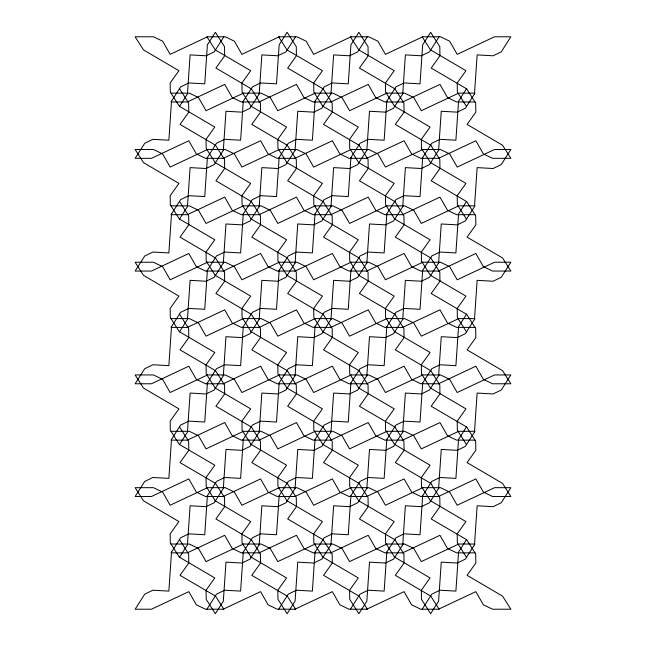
<?xml version="1.0" encoding="UTF-8"?>
<svg xmlns="http://www.w3.org/2000/svg" width="646" height="646" viewBox="0 0 646 646"><rect width="100%" height="100%" fill="white"/><g stroke="black" fill="none" stroke-linecap="round" stroke-linejoin="round"><path stroke-width="0.97" d="M171.513 101.196L168.864 140.214L152.892 139.326L144.736 143.259L135.143 158.327L151.455 158.327L188.81 140.763L196.336 153.918L205.509 158.327L223.847 158.327M171.513 213.923L168.864 252.941L152.892 252.045L144.736 255.977L135.143 271.054L151.455 271.054L188.81 253.482L196.336 266.637L205.509 271.054L223.847 271.054M171.513 326.642L168.864 365.66L152.892 364.764L144.736 368.704L135.143 383.772L151.455 383.772L188.81 366.201L196.336 379.363L205.509 383.772L223.847 383.772M171.513 439.369L168.864 478.379L152.892 477.491L144.736 481.423L135.143 496.491L151.455 496.491L188.81 478.928L196.336 492.082L205.509 496.491L223.847 496.491M171.513 552.088L168.864 591.106L152.892 590.21L144.736 594.15L135.143 609.218L151.455 609.218L188.81 591.647L196.336 604.809L205.509 609.218L223.847 609.218L215.506 596.113L180.04 575.311L188.777 563.054L188.648 553.929L179.499 539.547M207.39 157.559L204.742 196.578L188.769 195.681L180.622 199.622L171.029 214.69L187.332 214.69L224.695 197.119L232.213 210.281L241.386 214.69L259.724 214.69M207.39 270.286L204.742 309.297L188.769 308.408L180.622 312.341L171.029 327.409L187.332 327.409L224.695 309.846L232.213 323L241.386 327.409L259.724 327.409M207.39 383.005L204.742 422.024L188.769 421.127L180.622 425.068L171.029 440.136L187.332 440.136L224.695 422.565L232.213 435.719L241.386 440.136L259.724 440.136M223.33 150.276L225.979 111.257L241.951 112.146L250.099 108.213L259.692 93.145M207.39 495.724L204.742 534.743L188.769 533.854L180.622 537.787L171.029 552.855L187.332 552.855L224.695 535.292L232.213 548.446L241.386 552.855L259.724 552.855M223.33 262.995L225.979 223.976L241.951 224.873L250.099 220.932L259.692 205.864M223.33 375.714L225.979 336.703L241.951 337.592L250.099 333.659L259.692 318.591M243.276 101.196L240.619 140.214L224.655 139.326L216.499 143.259L206.906 158.327M223.33 488.441L225.979 449.422L241.951 450.319L250.099 446.378L259.692 431.31M243.276 213.923L240.619 252.941L224.655 252.045L216.499 255.977L206.906 271.054M243.276 326.642L240.619 365.66L224.655 364.764L216.499 368.704L206.906 383.772M259.207 93.912L261.856 54.894L277.828 55.79L285.984 51.85L295.577 36.782M243.276 439.369L240.619 478.379L224.655 477.491L216.499 481.423L206.906 496.491M259.207 206.631L261.856 167.621L277.828 168.509L285.984 164.577L295.577 149.509M243.276 552.088L240.619 591.106L224.655 590.21L216.499 594.15L206.906 609.218M259.207 319.358L261.856 280.34L277.828 281.236L285.984 277.296L295.577 262.228M259.207 432.077L261.856 393.059L277.828 393.955L285.984 390.022L295.577 374.946M279.153 157.559L276.504 196.578L260.532 195.681L252.376 199.622L242.783 214.69M259.207 544.804L261.856 505.786L277.828 506.674L285.984 502.741L295.577 487.673M279.153 270.286L276.504 309.297L260.532 308.408L252.376 312.341L242.783 327.409M279.153 383.005L276.504 422.024L260.532 421.127L252.376 425.068L242.783 440.136M295.085 150.276L297.741 111.257L313.706 112.146L321.861 108.213L331.455 93.145M279.153 495.724L276.504 534.743L260.532 533.854L252.376 537.787L242.783 552.855M295.085 262.995L297.741 223.976L313.706 224.873L321.861 220.932L331.455 205.864M295.085 375.714L297.741 336.703L313.706 337.592L321.861 333.659L331.455 318.591M315.03 101.196L312.381 140.214L296.409 139.326L288.261 143.259L278.668 158.327M295.085 488.441L297.741 449.422L313.706 450.319L321.861 446.378L331.455 431.31M315.03 213.923L312.381 252.941L296.409 252.045L288.261 255.977L278.668 271.054M315.03 326.642L312.381 365.66L296.409 364.764L288.261 368.704L278.668 383.772M330.97 93.912L333.619 54.894L349.591 55.79L357.739 51.85L367.332 36.782M315.03 439.369L312.381 478.379L296.409 477.491L288.261 481.423L278.668 496.491M330.97 206.631L333.619 167.621L349.591 168.509L357.739 164.577L367.332 149.509M315.03 552.088L312.381 591.106L296.409 590.21L288.261 594.15L278.668 609.218M330.97 319.358L333.619 280.34L349.591 281.236L357.739 277.296L367.332 262.228M330.97 432.077L333.619 393.059L349.591 393.955L357.739 390.022L367.332 374.946M350.915 157.559L348.259 196.578L332.294 195.681L324.139 199.622L314.545 214.69M330.97 544.804L333.619 505.786L349.591 506.674L357.739 502.741L367.332 487.673M350.915 270.286L348.259 309.297L332.294 308.408L324.139 312.341L314.545 327.409M350.915 383.005L348.259 422.024L332.294 421.127L324.139 425.068L314.545 440.136M366.847 150.276L369.496 111.257L385.468 112.146L393.624 108.213L403.217 93.145M350.915 495.724L348.259 534.743L332.294 533.854L324.139 537.787L314.545 552.855M366.847 262.995L369.496 223.976L385.468 224.873L393.624 220.932L403.217 205.864M366.847 375.714L369.496 336.703L385.468 337.592L393.624 333.659L403.217 318.591M386.793 101.196L384.144 140.214L368.172 139.326L360.016 143.259L350.423 158.327M366.847 488.441L369.496 449.422L385.468 450.319L393.624 446.378L403.217 431.31M386.793 213.923L384.144 252.941L368.172 252.045L360.016 255.977L350.423 271.054M386.793 326.642L384.144 365.66L368.172 364.764L360.016 368.704L350.423 383.772M402.724 93.912L405.381 54.894L421.345 55.79L429.501 51.85L439.094 36.782M386.793 439.369L384.144 478.379L368.172 477.491L360.016 481.423L350.423 496.491M402.724 206.631L405.381 167.621L421.345 168.509L429.501 164.577L439.094 149.509M386.793 552.088L384.144 591.106L368.172 590.21L360.016 594.15L350.423 609.218M402.724 319.358L405.381 280.34L421.345 281.236L429.501 277.296L439.094 262.228M402.724 432.077L405.381 393.059L421.345 393.955L429.501 390.022L439.094 374.946M422.67 157.559L420.021 196.578L404.049 195.681L395.901 199.622L386.308 214.69M402.724 544.804L405.381 505.786L421.345 506.674L429.501 502.741L439.094 487.673M422.67 270.286L420.021 309.297L404.049 308.408L395.901 312.341L386.308 327.409M422.67 383.005L420.021 422.024L404.049 421.127L395.901 425.068L386.308 440.136M438.61 150.276L441.258 111.257L457.231 112.146L465.378 108.213L474.972 93.145L458.668 93.145L421.305 110.708L413.787 97.554L404.614 93.145L386.276 93.145M422.67 495.724L420.021 534.743L404.049 533.854L395.901 537.787L386.308 552.855M438.61 262.995L441.258 223.976L457.231 224.873L465.378 220.932L474.972 205.864L458.668 205.864L421.305 223.435L413.787 210.281L404.614 205.864L386.276 205.864M438.61 375.714L441.258 336.703L457.231 337.592L465.378 333.659L474.972 318.591L458.668 318.591L421.305 336.154L413.787 323L404.614 318.591L386.276 318.591M438.61 488.441L441.258 449.422L457.231 450.319L465.378 446.378L474.972 431.31L458.668 431.31L421.305 448.881L413.787 435.719L404.614 431.31L386.276 431.31M474.487 93.912L477.136 54.894L493.108 55.79L501.264 51.85L510.857 36.782L494.545 36.782L457.19 54.353L449.664 41.191L440.491 36.782L422.153 36.782L430.494 49.887L465.96 70.689L457.223 82.946L457.352 92.071L466.501 106.453M474.487 206.631L477.136 167.621L493.108 168.509L501.264 164.577L510.857 149.509L494.545 149.509L457.19 167.072L449.664 153.918L440.491 149.509L422.153 149.509M474.487 319.358L477.136 280.34L493.108 281.236L501.264 277.296L510.857 262.228L494.545 262.228L457.19 279.799L449.664 266.637L440.491 262.228L422.153 262.228M474.487 432.077L477.136 393.059L493.108 393.955L501.264 390.022L510.857 374.946L494.545 374.946L457.19 392.518L449.664 379.363L440.491 374.946L422.153 374.946M474.487 544.804L477.136 505.786L493.108 506.674L501.264 502.741L510.857 487.673L494.545 487.673L457.19 505.237L449.664 492.082L440.491 487.673L422.153 487.673M223.815 36.782L214.222 51.85L206.074 55.79L190.102 54.894L187.445 93.912L179.467 106.453L170.31 92.071L170.181 82.946L178.926 70.689L143.46 49.887L135.119 36.782L153.457 36.782L162.631 41.191L170.148 54.353L207.511 36.782M242.783 101.963L252.376 86.895L260.532 82.963L276.504 83.851L279.153 44.84L287.139 32.3L296.288 46.673L296.417 55.798L287.68 68.056L323.145 88.865M223.815 149.509L214.222 164.577L206.074 168.509L190.102 167.621L187.445 206.631L179.467 219.172L170.31 204.798L170.181 195.673L178.926 183.416L143.46 162.606L135.119 149.509L153.457 149.509L162.631 153.918L170.148 167.072L207.511 149.509M314.545 101.963L324.139 86.895L332.294 82.963L348.259 83.851L350.915 44.84L358.893 32.3L368.05 46.673L368.18 55.798L359.434 68.056L394.9 88.865M223.815 262.228L214.222 277.296L206.074 281.236L190.102 280.34L187.445 319.358L179.467 331.891L170.31 317.517L170.181 308.392L178.926 296.134L143.46 275.333L135.119 262.228L153.457 262.228L162.631 266.637L170.148 279.799L207.511 262.228M386.308 101.963L395.901 86.895L404.049 82.963L420.021 83.851L422.67 44.84L430.656 32.3L439.805 46.673L439.942 55.798L431.197 68.056L466.662 88.865M223.815 374.946L214.222 390.022L206.074 393.955L190.102 393.059L187.445 432.077L179.467 444.618L170.31 430.236L170.181 421.111L178.926 408.861L143.46 388.052L135.119 374.946L153.457 374.946L162.631 379.363L170.148 392.518L207.511 374.946M422.185 158.327L431.778 143.259L439.926 139.326L455.898 140.214L458.555 101.196L466.533 88.663L475.69 103.037L475.819 112.162L467.074 124.42L502.54 145.221L510.881 158.327L492.543 158.327L483.37 153.918L475.852 140.763L438.489 158.327M223.815 487.673L214.222 502.741L206.074 506.674L190.102 505.786L187.445 544.804L179.467 557.337L170.31 542.963L170.181 533.838L178.926 521.58L143.46 500.779L135.119 487.673L153.457 487.673L162.631 492.082L170.148 505.237L207.511 487.673M422.185 271.054L431.778 255.977L439.926 252.045L455.898 252.941L458.555 213.923L466.533 201.382L475.69 215.764L475.819 224.889L467.074 237.139L502.54 257.948L510.881 271.054L492.543 271.054L483.37 266.637L475.852 253.482L438.489 271.054M259.692 544.037L250.099 559.105L241.951 563.037L225.979 562.149L223.33 601.16L215.344 613.7L206.195 599.327L206.058 590.202L214.803 577.944L179.338 557.135M422.185 383.772L431.778 368.704L439.926 364.764L455.898 365.66L458.555 326.642L466.533 314.109L475.69 328.483L475.819 337.608L467.074 349.866L502.54 370.667L510.881 383.772L492.543 383.772L483.37 379.363L475.852 366.201L438.489 383.772M331.455 544.037L321.861 559.105L313.706 563.037L297.741 562.149L295.085 601.16L287.107 613.7L277.95 599.327L277.82 590.202L286.566 577.944L251.1 557.135M422.185 496.491L431.778 481.423L439.926 477.491L455.898 478.379L458.555 439.369L466.533 426.828L475.69 441.202L475.819 450.327L467.074 462.584L502.54 483.394L510.881 496.491L492.543 496.491L483.37 492.082L475.852 478.928L438.489 496.491M403.217 544.037L393.624 559.105L385.468 563.037L369.496 562.149L366.847 601.16L358.861 613.7L349.712 599.327L349.583 590.202L358.32 577.944L322.855 557.135M422.185 609.218L431.778 594.15L439.926 590.21L455.898 591.106L458.555 552.088L466.533 539.547L475.69 553.929L475.819 563.054L467.074 575.311L502.54 596.113L510.881 609.218L492.543 609.218L483.37 604.809L475.852 591.647L438.489 609.218M279.266 36.782L241.911 54.353L234.385 41.191L225.212 36.782L206.873 36.782L215.215 49.887L250.68 70.689L241.943 82.946L242.072 92.071L251.229 106.453M351.028 36.782L313.665 54.353L306.147 41.191L296.974 36.782L278.636 36.782L286.977 49.887L322.443 70.689L313.698 82.946L313.835 92.071L322.984 106.453M243.389 93.145L206.034 110.708L198.508 97.554L189.335 93.145L170.996 93.145M259.094 101.963L296.449 84.4L303.975 97.554L313.149 101.963L331.487 101.963M422.791 36.782L385.428 54.353L377.91 41.191L368.737 36.782L350.39 36.782L358.74 49.887L394.205 70.689L385.46 82.946L385.589 92.071L394.746 106.453M315.151 93.145L277.788 110.708L270.27 97.554L261.097 93.145L242.759 93.145M330.849 101.963L368.212 84.4L375.73 97.554L384.903 101.963L403.241 101.963M223.209 158.327L260.572 140.763L268.09 153.918L277.263 158.327L295.61 158.327M386.906 93.145L349.551 110.708L342.025 97.554L332.851 93.145L314.513 93.145M279.266 149.509L241.911 167.072L234.385 153.918L225.212 149.509L206.873 149.509M402.611 101.963L439.966 84.4L447.492 97.554L456.665 101.963L475.004 101.963M294.972 158.327L332.335 140.763L339.853 153.918L349.026 158.327L367.364 158.327M351.028 149.509L313.665 167.072L306.147 153.918L296.974 149.509L278.636 149.509M243.389 205.864L206.034 223.435L198.508 210.281L189.335 205.864L170.996 205.864M366.734 158.327L404.089 140.763L411.615 153.918L420.788 158.327L439.127 158.327M259.094 214.69L296.449 197.119L303.975 210.281L313.149 214.69L331.487 214.69M422.791 149.509L385.428 167.072L377.91 153.918L368.737 149.509L350.39 149.509M315.151 205.864L277.788 223.435L270.27 210.281L261.097 205.864L242.759 205.864M330.849 214.69L368.212 197.119L375.73 210.281L384.903 214.69L403.241 214.69M223.209 271.054L260.572 253.482L268.09 266.637L277.263 271.054L295.61 271.054M386.906 205.864L349.551 223.435L342.025 210.281L332.851 205.864L314.513 205.864M279.266 262.228L241.911 279.799L234.385 266.637L225.212 262.228L206.873 262.228M402.611 214.69L439.966 197.119L447.492 210.281L456.665 214.69L475.004 214.69M294.972 271.054L332.335 253.482L339.853 266.637L349.026 271.054L367.364 271.054M351.028 262.228L313.665 279.799L306.147 266.637L296.974 262.228L278.636 262.228M243.389 318.591L206.034 336.154L198.508 323L189.335 318.591L170.996 318.591M366.734 271.054L404.089 253.482L411.615 266.637L420.788 271.054L439.127 271.054M259.094 327.409L296.449 309.846L303.975 323L313.149 327.409L331.487 327.409M422.791 262.228L385.428 279.799L377.91 266.637L368.737 262.228L350.39 262.228M315.151 318.591L277.788 336.154L270.27 323L261.097 318.591L242.759 318.591M330.849 327.409L368.212 309.846L375.73 323L384.903 327.409L403.241 327.409M223.209 383.772L260.572 366.201L268.09 379.363L277.263 383.772L295.61 383.772M386.906 318.591L349.551 336.154L342.025 323L332.851 318.591L314.513 318.591M279.266 374.946L241.911 392.518L234.385 379.363L225.212 374.946L206.873 374.946M402.611 327.409L439.966 309.846L447.492 323L456.665 327.409L475.004 327.409M294.972 383.772L332.335 366.201L339.853 379.363L349.026 383.772L367.364 383.772M351.028 374.946L313.665 392.518L306.147 379.363L296.974 374.946L278.636 374.946M243.389 431.31L206.034 448.881L198.508 435.719L189.335 431.31L170.996 431.31M366.734 383.772L404.089 366.201L411.615 379.363L420.788 383.772L439.127 383.772M259.094 440.136L296.449 422.565L303.975 435.719L313.149 440.136L331.487 440.136M422.791 374.946L385.428 392.518L377.91 379.363L368.737 374.946L350.39 374.946M315.151 431.31L277.788 448.881L270.27 435.719L261.097 431.31L242.759 431.31M330.849 440.136L368.212 422.565L375.73 435.719L384.903 440.136L403.241 440.136M223.209 496.491L260.572 478.928L268.09 492.082L277.263 496.491L295.61 496.491M386.906 431.31L349.551 448.881L342.025 435.719L332.851 431.31L314.513 431.31M279.266 487.673L241.911 505.237L234.385 492.082L225.212 487.673L206.873 487.673M402.611 440.136L439.966 422.565L447.492 435.719L456.665 440.136L475.004 440.136M294.972 496.491L332.335 478.928L339.853 492.082L349.026 496.491L367.364 496.491M351.028 487.673L313.665 505.237L306.147 492.082L296.974 487.673L278.636 487.673M243.389 544.037L206.034 561.6L198.508 548.446L189.335 544.037L170.996 544.037M366.734 496.491L404.089 478.928L411.615 492.082L420.788 496.491L439.127 496.491M259.094 552.855L296.449 535.292L303.975 548.446L313.149 552.855L331.487 552.855M422.791 487.673L385.428 505.237L377.91 492.082L368.737 487.673L350.39 487.673M315.151 544.037L277.788 561.6L270.27 548.446L261.097 544.037L242.759 544.037M330.849 552.855L368.212 535.292L375.73 548.446L384.903 552.855L403.241 552.855M223.209 609.218L260.572 591.647L268.09 604.809L277.263 609.218L295.61 609.218L287.26 596.113L251.795 575.311L260.54 563.054L260.411 553.929L251.254 539.547M386.906 544.037L349.551 561.6L342.025 548.446L332.851 544.037L314.513 544.037M402.611 552.855L439.966 535.292L447.492 548.446L456.665 552.855L475.004 552.855M294.972 609.218L332.335 591.647L339.853 604.809L349.026 609.218L367.364 609.218L359.023 596.113L323.557 575.311L332.302 563.054L332.165 553.929L323.016 539.547M366.734 609.218L404.089 591.647L411.615 604.809L420.788 609.218L439.127 609.218L430.785 596.113L395.32 575.311L404.057 563.054L403.928 553.929L394.771 539.547M259.724 101.963L241.386 101.963L232.213 97.554L224.695 84.4L187.332 101.963L171.029 101.963L180.622 86.895L188.769 82.963L204.742 83.851L207.39 44.84L215.376 32.3L224.525 46.673L224.663 55.798L215.917 68.056L251.383 88.865M386.276 544.037L404.614 544.037L413.787 548.446L421.305 561.6L458.668 544.037L474.972 544.037L465.378 559.105L457.231 563.037L441.258 562.149L438.61 601.16L430.624 613.7L421.475 599.327L421.337 590.202L430.083 577.944L394.617 557.135M394.617 106.251L430.083 127.052L421.337 139.31L421.475 148.435L430.624 162.808M430.785 145.221L395.32 124.42L404.057 112.162L403.928 103.037L394.771 88.663M430.494 162.606L465.96 183.416L457.223 195.673L457.352 204.798L466.501 219.172M322.855 106.251L358.32 127.052L349.583 139.31L349.712 148.435L358.861 162.808M466.662 201.584L431.197 180.783L439.942 168.525L439.805 159.4L430.656 145.019M359.023 145.221L323.557 124.42L332.302 112.162L332.165 103.037L323.016 88.663M358.74 162.606L394.205 183.416L385.46 195.673L385.589 204.798L394.746 219.172M251.1 106.251L286.566 127.052L277.82 139.31L277.95 148.435L287.107 162.808M394.9 201.584L359.434 180.783L368.18 168.525L368.05 159.4L358.893 145.019M287.26 145.221L251.795 124.42L260.54 112.162L260.411 103.037L251.254 88.663M394.617 218.97L430.083 239.771L421.337 252.029L421.475 261.154L430.624 275.535M286.977 162.606L322.443 183.416L313.698 195.673L313.835 204.798L322.984 219.172M179.338 106.251L214.803 127.052L206.058 139.31L206.195 148.435L215.344 162.808M430.785 257.948L395.32 237.139L404.057 224.889L403.928 215.764L394.771 201.382M323.145 201.584L287.68 180.783L296.417 168.525L296.288 159.4L287.139 145.019M215.506 145.221L180.04 124.42L188.777 112.162L188.648 103.037L179.499 88.663M430.494 275.333L465.96 296.134L457.223 308.392L457.352 317.517L466.501 331.891M322.855 218.97L358.32 239.771L349.583 252.029L349.712 261.154L358.861 275.535M215.215 162.606L250.68 183.416L241.943 195.673L242.072 204.798L251.229 219.172M466.662 314.311L431.197 293.502L439.942 281.244L439.805 272.119L430.656 257.746M359.023 257.948L323.557 237.139L332.302 224.889L332.165 215.764L323.016 201.382M251.383 201.584L215.917 180.783L224.663 168.525L224.525 159.4L215.376 145.019M358.74 275.333L394.205 296.134L385.46 308.392L385.589 317.517L394.746 331.891M251.1 218.97L286.566 239.771L277.82 252.029L277.95 261.154L287.107 275.535M394.9 314.311L359.434 293.502L368.18 281.244L368.05 272.119L358.893 257.746M287.26 257.948L251.795 237.139L260.54 224.889L260.411 215.764L251.254 201.382M394.617 331.689L430.083 352.498L421.337 364.756L421.475 373.881L430.624 388.254M286.977 275.333L322.443 296.134L313.698 308.392L313.835 317.517L322.984 331.891M179.338 218.97L214.803 239.771L206.058 252.029L206.195 261.154L215.344 275.535M430.785 370.667L395.32 349.866L404.057 337.608L403.928 328.483L394.771 314.109M323.145 314.311L287.68 293.502L296.417 281.244L296.288 272.119L287.139 257.746M215.506 257.948L180.04 237.139L188.777 224.889L188.648 215.764L179.499 201.382M430.494 388.052L465.96 408.861L457.223 421.111L457.352 430.236L466.501 444.618M322.855 331.689L358.32 352.498L349.583 364.756L349.712 373.881L358.861 388.254M215.215 275.333L250.68 296.134L241.943 308.392L242.072 317.517L251.229 331.891M466.662 427.03L431.197 406.229L439.942 393.971L439.805 384.846L430.656 370.465M359.023 370.667L323.557 349.866L332.302 337.608L332.165 328.483L323.016 314.109M251.383 314.311L215.917 293.502L224.663 281.244L224.525 272.119L215.376 257.746M358.74 388.052L394.205 408.861L385.46 421.111L385.589 430.236L394.746 444.618M251.1 331.689L286.566 352.498L277.82 364.756L277.95 373.881L287.107 388.254M394.9 427.03L359.434 406.229L368.18 393.971L368.05 384.846L358.893 370.465M287.26 370.667L251.795 349.866L260.54 337.608L260.411 328.483L251.254 314.109M394.617 444.416L430.083 465.217L421.337 477.475L421.475 486.6L430.624 500.981M286.977 388.052L322.443 408.861L313.698 421.111L313.835 430.236L322.984 444.618M179.338 331.689L214.803 352.498L206.058 364.756L206.195 373.881L215.344 388.254M430.785 483.394L395.32 462.584L404.057 450.327L403.928 441.202L394.771 426.828M323.145 427.03L287.68 406.229L296.417 393.971L296.288 384.846L287.139 370.465M215.506 370.667L180.04 349.866L188.777 337.608L188.648 328.483L179.499 314.109M430.494 500.779L465.96 521.58L457.223 533.838L457.352 542.963L466.501 557.337M322.855 444.416L358.32 465.217L349.583 477.475L349.712 486.6L358.861 500.981M215.215 388.052L250.68 408.861L241.943 421.111L242.072 430.236L251.229 444.618M466.662 539.749L431.197 518.948L439.942 506.69L439.805 497.565L430.656 483.192M359.023 483.394L323.557 462.584L332.302 450.327L332.165 441.202L323.016 426.828M251.383 427.03L215.917 406.229L224.663 393.971L224.525 384.846L215.376 370.465M358.74 500.779L394.205 521.58L385.46 533.838L385.589 542.963L394.746 557.337M251.1 444.416L286.566 465.217L277.82 477.475L277.95 486.6L287.107 500.981M394.9 539.749L359.434 518.948L368.18 506.69L368.05 497.565L358.893 483.192M287.26 483.394L251.795 462.584L260.54 450.327L260.411 441.202L251.254 426.828M286.977 500.779L322.443 521.58L313.698 533.838L313.835 542.963L322.984 557.337M179.338 444.416L214.803 465.217L206.058 477.475L206.195 486.6L215.344 500.981M323.145 539.749L287.68 518.948L296.417 506.69L296.288 497.565L287.139 483.192M215.506 483.394L180.04 462.584L188.777 450.327L188.648 441.202L179.499 426.828M215.215 500.779L250.68 521.58L241.943 533.838L242.072 542.963L251.229 557.337M251.383 539.749L215.917 518.948L224.663 506.69L224.525 497.565L215.376 483.192"/></g></svg>
